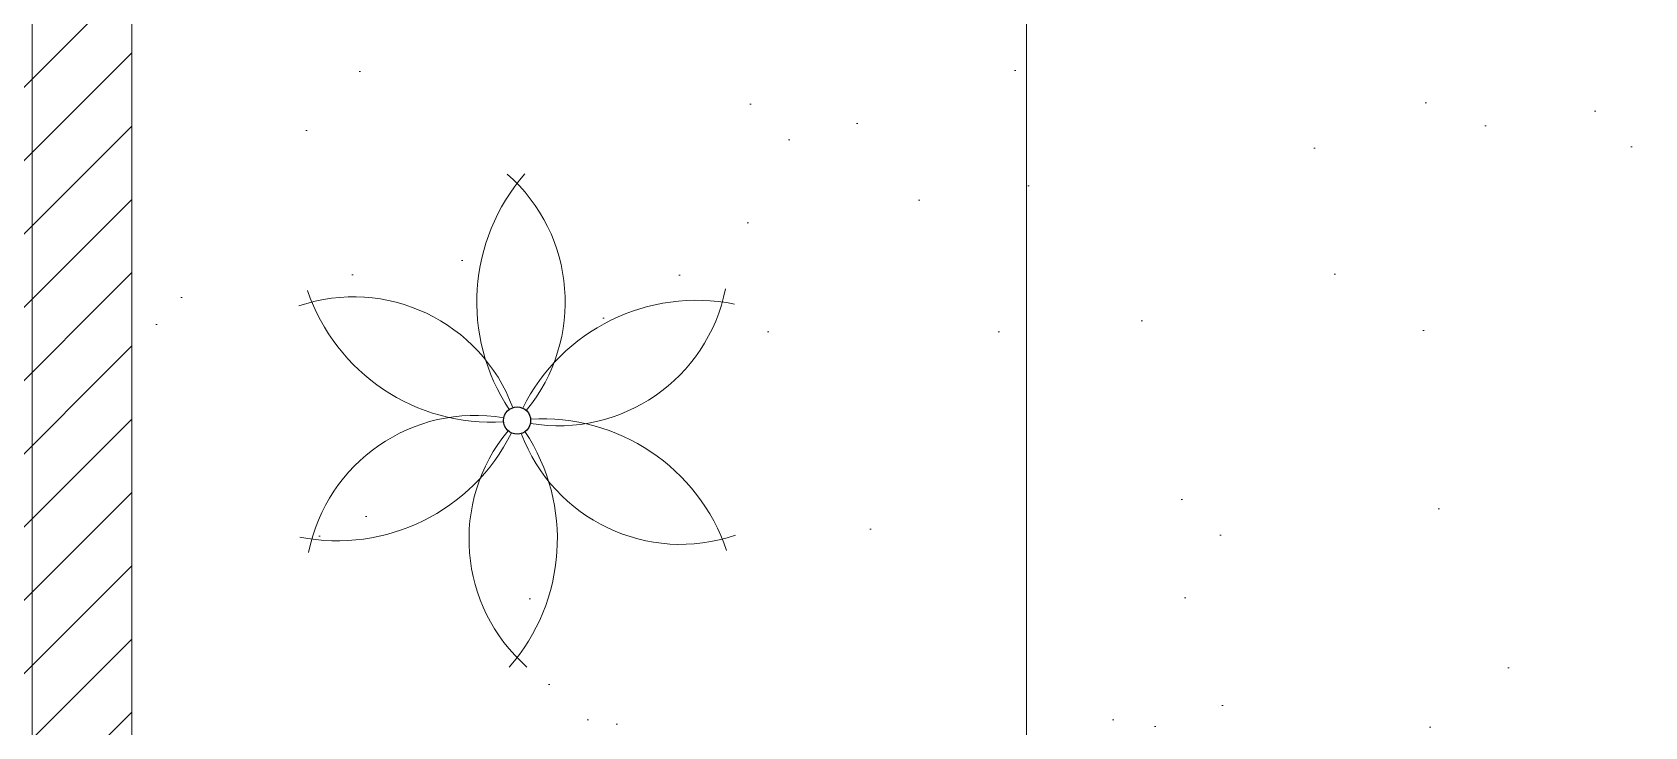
# Model space of a CAD drawing. Header units: millimetres. Extents: x 0 to 71617, y -15450 to 30894.
# Drawn here: x 36507 to 37480, y 15739 to 16158 of the extents above; entities that cross this region are included whole.
import ezdxf

# ---------------------------------------------------------------- set-up
doc = ezdxf.new("R2010")
doc.units = ezdxf.units.MM
doc.linetypes.add('CENTER2', pattern=[1.125, 0.75, -0.125, 0.125, -0.125])
doc.linetypes.add('HIDDEN', pattern=[0.375, 0.25, -0.125])
doc.layers.add('1LA_1', color=25, linetype='Continuous')
for name, color, linetype, lineweight in [('axis', 40, 'CENTER2', 5), ('DIM2', 4, 'Continuous', 5), ('Hatch', 8, 'Continuous', 5), ('LINE-DETAIL-SAKURA', 2, 'Continuous', 30), ('tree', 251, 'Continuous', 0), ('Wall Brick', 5, 'Continuous', 15)]:
    doc.layers.add(name, color=color, linetype=linetype, lineweight=lineweight)
pattern_1 = [(45, (-2110, -10510), (-22.097087, 22.097087), [])]

# ---------------------------------------------------------------- blocks, each defined once
blk = doc.blocks.new('GRIDLINE-GF')
at = {"layer": 'axis'}
blk.add_line((13300, -6362.24, -0.13), (13300, 12546.82), dxfattribs=at)
blk = doc.blocks.new('2D WALL G.F')
at = {"layer": 'Hatch'}
h = blk.add_hatch(dxfattribs=at)
h.set_pattern_fill('LINE', color=256, scale=250, angle=45, style=0)
h.set_pattern_definition(pattern_1)
h.paths.add_polyline_path([(15940, -110), (16060, -110), (16060, -4590), (15940, -4590)])
h.paths.add_polyline_path([(15940, -5410), (16060, -5410), (16060, -10290), (15940, -10290)])
h = blk.add_hatch(dxfattribs=at)
h.set_pattern_fill('LINE', color=256, scale=250, angle=45, style=0)
h.set_pattern_definition(pattern_1)
h.paths.add_polyline_path([(16060, -110), (15940, -110), (15940, -4590), (16060, -4590)])
h.paths.add_polyline_path([(16060, -5410), (15940, -5410), (15940, -10290), (16060, -10290)])
at = {"layer": 'Hatch', "color": 3, "linetype": 'HIDDEN', "elevation": 7.93}
blk.add_lwpolyline([(16000, -10500), (24000, -10500), (24000, 5500), (16000, 5500)], close=True, dxfattribs=at)
at = {"layer": 'Hatch'}
blk.add_lwpolyline([(16060, -10290.54), (16060, -5410.54)], dxfattribs=at)
at = {"layer": 'Wall Brick'}
for points in [[(15940, -5410), (16060, -5410), (16060, -10290), (15940, -10290)], [(16060, -5410), (15940, -5410), (15940, -10290), (16060, -10290)]]:
    blk.add_lwpolyline(points, close=True, dxfattribs=at)
blk = doc.blocks.new('tree0005')
at = {"layer": '1LA_1', "color": 8}
blk.add_circle((1738846.8, 71620.9), 55.1, dxfattribs=at)
at = {"layer": 'tree', "color": 8}
for centre, radius, start, end in [((1738177.9, 71789.7), 689.9, 350.4157, 78.76995), ((1739147.8, 72349.6), 788.4, 168.81946, 243.5545), ((1739628.4, 71724.6), 788.4, 108.81946, 183.5545), ((1738658.5, 72284.6), 689.9, 290.4157, 18.76995), ((1738366.2, 71126), 689.9, 50.4157, 138.76995), ((1739327.4, 70995.9), 788.4, 48.81946, 123.5545), ((1738366.2, 72245.9), 788.4, 228.81946, 303.5545), ((1739327.4, 72115.8), 689.9, 230.4157, 318.76995), ((1738065.2, 71517.2), 788.4, 288.81946, 3.5545), ((1739035.1, 70957.2), 689.9, 110.4157, 198.76995), ((1739515.7, 71452.1), 689.9, 170.4157, 258.76995), ((1738545.9, 70892.2), 788.4, 348.81946, 63.5545)]:
    blk.add_arc(centre, radius, start, end, dxfattribs=at)
blk = doc.blocks.new('LANDSCAPE SITE')
h = blk.add_hatch()
h.set_pattern_fill('AR-SAND', color=256, scale=5, angle=180, style=0)
h.paths.add_polyline_path([(18600, 730.5), (18600, 9490), (18060, 9490), (18060, 5810), (18110, 5810), (18110, 4990), (18060, 4990), (18060, 110), (18105.23, 110), (18105.23, 730.5)])
h = blk.add_hatch()
h.set_pattern_fill('AR-SAND', color=256, scale=5, angle=180, style=0)
h.paths.add_polyline_path([(18105.23, 730.5), (18600, 730.5), (18600, 3790), (20590, 3790), (20590, 110), (18105.23, 110)])
at = {"elevation": 0}
for points in [[(18600, 730.5), (18600, 9490), (18060, 9490), (18060, 5810), (18110, 5810), (18110, 4990), (18060, 4990), (18060, 110), (18105.23, 110), (18105.23, 730.5)], [(20590, 110), (20590, 3790), (18600, 3790), (18600, 730.5), (18105.23, 730.5), (18105.23, 110)]]:
    blk.add_lwpolyline(points, close=True, dxfattribs=at)
at = {"xscale": 0.1487856742709149, "yscale": 0.1487856742709149, "zscale": 0.1487856742709149, "rotation": 90}
blk.add_blockref('tree0005', (28948.73, -256038.3, -0.01), dxfattribs=at)
blk = doc.blocks.new('FENCE1')
at = {"layer": 'Hatch', "color": 3}
blk.add_lwpolyline([(18000, -100), (26000, -100), (26000, 15900), (18000, 15900)], close=True, dxfattribs=at)
at = {"layer": 'Hatch', "elevation": -7.93}
blk.add_lwpolyline([(18060, 109.46), (18060, 4989.46)], dxfattribs=at)
at = {"layer": 'Wall Brick', "elevation": -7.93}
for points in [[(17940, 4990), (18060, 4990), (18060, 110), (17940, 110)], [(18060, 4990), (17940, 4990), (17940, 110), (18060, 110)]]:
    blk.add_lwpolyline(points, close=True, dxfattribs=at)

msp = doc.modelspace()

# ---------------------------------------------------------------- block references
at = {"layer": 'DIM2'}
msp.add_blockref('GRIDLINE-GF', (23206.55, 17146.73, 0), dxfattribs=at)
at = {"layer": 'LINE-DETAIL-SAKURA'}
msp.add_blockref('FENCE1', (18506.55, 13247.14, 15.85), dxfattribs=at)
at = {"layer": 'tree'}
msp.add_blockref('LANDSCAPE SITE', (18506.55, 13246.73), dxfattribs=at)
at = {"layer": 'Wall Brick', "color": 1}
msp.add_blockref('2D WALL G.F', (20506.55, 23646.73, 0), dxfattribs=at)

doc.saveas('drawing.dxf')
